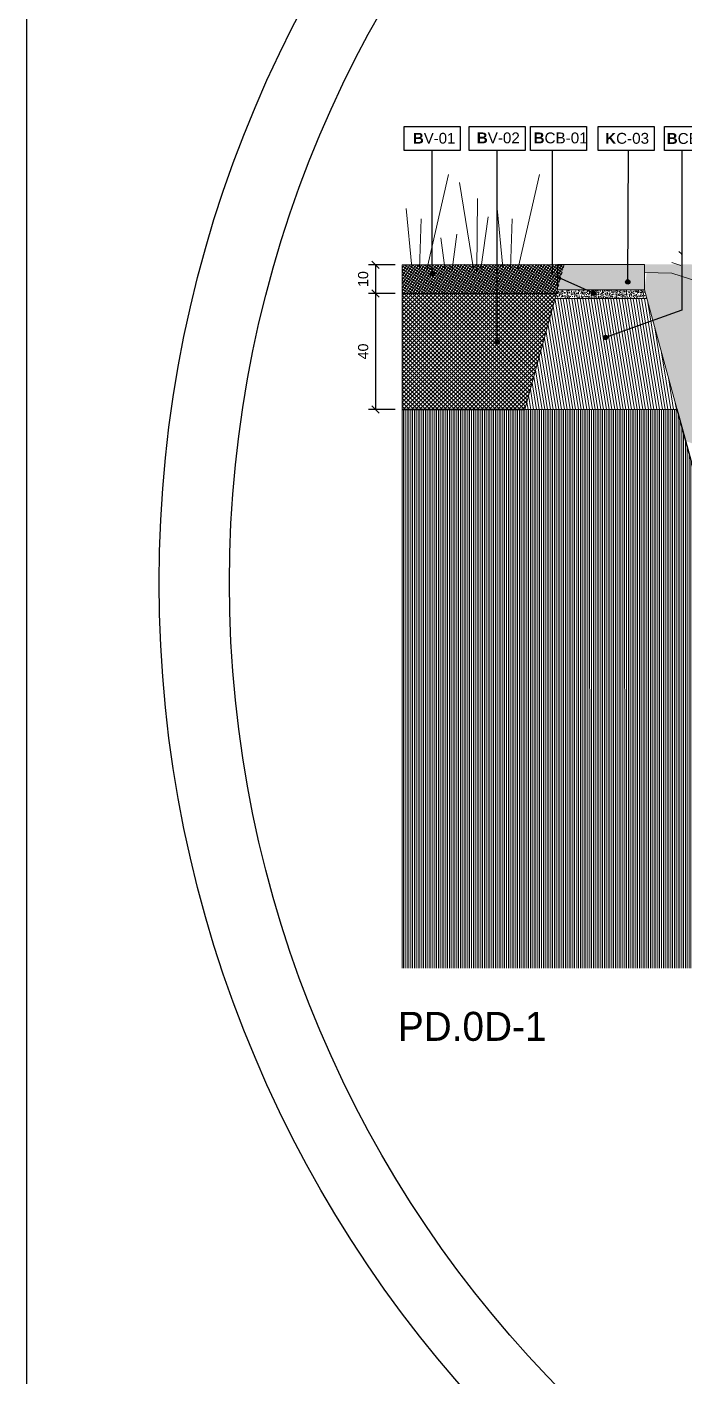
# Model space of a CAD drawing. Header units: metres. Extents: x -325 to 301, y -147 to 149.
# Drawn here: x 12.234 to 14.5, y 88.093 to 92.744 of the extents above; entities that cross this region are included whole.
import ezdxf

# ---------------------------------------------------------------- set-up
doc = ezdxf.new("R2010")
doc.units = ezdxf.units.M
doc.linetypes.add('ACAD_ISO03W100', pattern=[30, 12, -18])
doc.layers.get('Defpoints').update_dxf_attribs({"lineweight": 13})
doc.layers.add('-aux', color=50, linetype='Continuous', plot=False)
doc.layers.add('-AUX-QAD', color=5, linetype='Continuous', plot=False)
doc.layers.add('0-TX-1_25', color=7, linetype='Continuous', true_color=0x3f4f7f)
doc.layers.add('3-TR-paviment fort', color=7, linetype='Continuous', true_color=0xd1d1d1)
for name, color, linetype in [('02-L-Geotextile', 32, 'Continuous'), ('10-DET-encoixinat', 37, 'Continuous'), ('10-DET_TERRENY_compactat', 252, 'Continuous'), ('A-KEYPLAN_HATCH', 7, 'Continuous'), ('A_TEXT_2', 7, 'Continuous'), ('EIT_3 TR terra vegetal', 45, 'Continuous')]:
    doc.layers.add(name, color=color, linetype=linetype)
doc.layers.add('03-TR-Paviment_04_Dry Meadow', color=7, linetype='Continuous', lineweight=5, true_color=0xd8dd88)
doc.layers.add('3-TR tot_u', color=7, linetype='Continuous', lineweight=5, true_color=0x787878)
for name, color, linetype, lineweight in [('05-VEG-gris 50%', 253, 'Continuous', 18), ('1-CM', 7, 'Continuous', 0), ('2-L-secció', 1, 'Continuous', 0), ('3-TR Formigó', 252, 'Continuous', 0), ('3-TR Seleccionat', 44, 'Continuous', 0), ('3-TR-recebo', 252, 'Continuous', 0)]:
    doc.layers.add(name, color=color, linetype=linetype, lineweight=lineweight)
doc.styles.add('Arial_4', font='arial.ttf', dxfattribs={"height": 1.8})
doc.styles.get("Standard").update_dxf_attribs({"font": 'arial.ttf'})
doc.styles.add('x-llegenda materials$0$ENGRAVERS', font='TT0586M.TTF')
doc.dimstyles.new('ISO-25', dxfattribs={"dimtxt": 0.1, "dimasz": 0.1, "dimexe": 0.1, "dimexo": 0.1, "dimgap": 0.1, "dimtad": 1, "dimdec": 0, "dimlfac": 100, "dimzin": 9, "dimtxsty": 'Standard', "dimblk": 'OBLIQUE', "dimcen": 0.1, "dimadec": 0, "dimazin": 0, "dimtfac": 1, "dimtdec": 0, "dimtmove": 0, "dimatfit": 3, "dimldrblk": 'OBLIQUE', "dimfxl": 1, "dimarcsym": 0})

# ---------------------------------------------------------------- blocks, each defined once
blk = doc.blocks.new('arbusto')
at = {"color": 0}
for p, q in [((83.744, 109.1396), (83.7335, 109.1447)), ((83.7486, 109.1315), (83.744, 109.1396)), ((83.7516, 109.1135), (83.7486, 109.1315)), ((83.731, 109.1047), (83.7211, 109.1053)), ((83.741, 109.1041), (83.731, 109.1047)), ((83.751, 109.1035), (83.741, 109.1041))]:
    blk.add_line(p, q, dxfattribs=at)
blk = doc.blocks.new('hatch keyplan 2')
at = {"layer": 'A-KEYPLAN_HATCH'}
blk.add_lwpolyline([(0, 0.00548), (0.01287, 0.00548), (0.01287, 0), (0, 0)], close=True, dxfattribs=at)
blk = doc.blocks.new('hatch keyplan')
at = {"layer": 'A-KEYPLAN_HATCH'}
blk.add_blockref('hatch keyplan 2', (1.43058, 0.85215), dxfattribs=at)
blk = doc.blocks.new('B-V01')
at = {"layer": 'A-KEYPLAN_HATCH'}
blk.add_blockref('hatch keyplan', (-1.43058, -0.85215), dxfattribs=at)
at = {"layer": 'A_TEXT_2', "lineweight": 211, "insert": (-0.00079, 0.00402), "char_height": 0.0024588, "attachment_point": 1, "line_spacing_factor": 0.938532, "style": 'Arial_4'}
blk.add_mtext_dynamic_manual_height_columns('\\pi0.00285;{\\fArial|b1|i0|c0|p34;B}V-01', width=0.0145619, gutter_width=0.015, heights=[0], dxfattribs=at)
blk = doc.blocks.new('B-V02')
at = {"layer": 'A-KEYPLAN_HATCH'}
blk.add_blockref('hatch keyplan', (-1.43058, -0.85215), dxfattribs=at)
at = {"layer": 'A_TEXT_2', "insert": (-0.0008, 0.00412), "char_height": 0.0025, "attachment_point": 1}
blk.add_mtext_dynamic_manual_height_columns('\\pi0.00255;{\\fArial|b1|i0|c0|p34;B}V-02', width=0.0145619, gutter_width=0.015, heights=[0], dxfattribs=at)
blk = doc.blocks.new('POINT')
at = {"layer": '0-TX-1_25'}
h = blk.add_hatch(dxfattribs=at)
h.set_pattern_fill('ANGLE', color=256)
h.set_pattern_definition([(0, (-83.747, -12.726), (0, 6.985), [5.08, -1.905]), (90, (-83.747, -12.726), (-6.985, 4e-16), [5.08, -1.905])])
edge = h.paths.add_edge_path()
edge.add_arc((0, 0), 0.0075, 0, 360)
h = blk.add_hatch(color=256, dxfattribs=at)
h.dxf.hatch_style = 1
edge = h.paths.add_edge_path()
edge.add_arc((0, 0), 0.0075, 0, 360)
blk.add_circle((0, 0), 0.0075, dxfattribs=at)
blk = doc.blocks.new('_Oblique')
at = {"color": 0, "lineweight": -2}
blk.add_line((-0.5, -0.5), (0.5, 0.5), dxfattribs=at)
blk = doc.blocks.new('*D553')
at = {"layer": '0-TX-1_25', "color": 0, "lineweight": -2, "transparency": 16777216}
for p, q in [((13.5036, 91.924), (13.4115, 91.924)), ((13.4365, 91.924), (13.4365, 91.825)), ((13.5036, 91.825), (13.4115, 91.825))]:
    blk.add_line(p, q, dxfattribs=at)
at = {"layer": 'Defpoints', "color": 0, "transparency": 16777216}
for p in [(13.5286, 91.924), (13.4365, 91.825), (13.5286, 91.825)]:
    blk.add_point(p, dxfattribs=at)
at = {"layer": '0-TX-1_25', "color": 0, "lineweight": -2, "transparency": 16777216, "xscale": 0.025, "yscale": 0.025, "zscale": 0.025}
for p, rotation in [((13.4365, 91.924), 90), ((13.4365, 91.825), 270)]:
    blk.add_blockref('_Oblique', p, dxfattribs=dict(at, rotation=rotation))
at = {"layer": '0-TX-1_25', "color": 0, "transparency": 16777216, "insert": (13.3936, 91.8745), "char_height": 0.035, "attachment_point": 5, "rotation": 90}
blk.add_mtext('10', dxfattribs=at)
blk = doc.blocks.new('*D554')
at = {"layer": '0-TX-1_25', "color": 0, "lineweight": -2, "transparency": 16777216}
for p, q in [((13.5036, 91.825), (13.4115, 91.825)), ((13.4365, 91.825), (13.4365, 91.425)), ((13.5036, 91.425), (13.4115, 91.425))]:
    blk.add_line(p, q, dxfattribs=at)
at = {"layer": 'Defpoints', "color": 0, "transparency": 16777216}
for p in [(13.5286, 91.825), (13.4365, 91.425), (13.5286, 91.425)]:
    blk.add_point(p, dxfattribs=at)
at = {"layer": '0-TX-1_25', "color": 0, "lineweight": -2, "transparency": 16777216, "xscale": 0.025, "yscale": 0.025, "zscale": 0.025}
for p, rotation in [((13.4365, 91.825), 90), ((13.4365, 91.425), 270)]:
    blk.add_blockref('_Oblique', p, dxfattribs=dict(at, rotation=rotation))
at = {"layer": '0-TX-1_25', "color": 0, "transparency": 16777216, "insert": (13.3936, 91.625), "char_height": 0.035, "attachment_point": 5, "rotation": 90}
blk.add_mtext('40', dxfattribs=at)
blk = doc.blocks.new('B-CB03')
at = {"layer": 'A-KEYPLAN_HATCH'}
blk.add_blockref('hatch keyplan', (-1.43058, -0.85215), dxfattribs=at)
at = {"layer": 'A_TEXT_2', "insert": (-0.0008, 0.00398), "char_height": 0.0025, "attachment_point": 1}
blk.add_mtext_dynamic_manual_height_columns('\\pi0.00128;{\\fArial|b1|i0|c0|p34;B}CB-03', width=0.0145619, gutter_width=0.015, heights=[0], dxfattribs=at)
blk = doc.blocks.new('B-CB01')
at = {"layer": 'A-KEYPLAN_HATCH'}
blk.add_blockref('hatch keyplan', (-1.43058, -0.85215), dxfattribs=at)
at = {"layer": 'A_TEXT_2', "insert": (-0.0008, 0.00411), "char_height": 0.0025, "attachment_point": 1}
blk.add_mtext_dynamic_manual_height_columns('\\pi0.00152;{\\fArial|b1|i0|c0|p34;B}CB-01', width=0.0145619, gutter_width=0.015, heights=[0], dxfattribs=at)
blk = doc.blocks.new('K02')
at = {"layer": 'A-KEYPLAN_HATCH'}
blk.add_blockref('hatch keyplan', (-1.43058, -0.85215), dxfattribs=at)
at = {"layer": 'A_TEXT_2', "insert": (-0.0008, 0.00402), "char_height": 0.0025, "attachment_point": 1}
blk.add_mtext_dynamic_manual_height_columns('\\pi0.00244;{\\fArial|b1|i0|c0|p34;K}C-03', width=0.0145619, gutter_width=0.015, heights=[0], dxfattribs=at)

msp = doc.modelspace()

# ---------------------------------------------------------------- hatches: boundary and pattern name
at = {"layer": '10-DET-encoixinat'}
h = msp.add_hatch(dxfattribs=at)
h.set_pattern_fill('CROSS', color=256, scale=0.002, angle=91)
h.set_pattern_definition([(91, (0, 2.498406), (-0.0129197113, 0.0124764202), [0.00635, -0.01905]), (181, (0.003119, 2.501636), (-0.0124764202, -0.0129197113), [0.00635, -0.01905])])
h.paths.add_polyline_path([(14.4575, 91.8946), (14.371, 91.8965), (14.3634, 91.8375), (14.5058, 91.3154), (17.4786, 90.367), (17.4786, 90.925)])
at = {"layer": '10-DET_TERRENY_compactat'}
h = msp.add_hatch(dxfattribs=at)
h.set_pattern_fill('HEX', color=256, scale=0.002, angle=0.57823)
edge = h.paths.add_edge_path(flags=16)
edge.add_arc((18.169, 90.7211), 0.0191, 0, 360)
edge = h.paths.add_edge_path(flags=16)
edge.add_arc((17.8473, 90.822), 0.0191, 0, 360)
edge = h.paths.add_edge_path(flags=16)
edge.add_arc((16.6231, 91.2256), 0.0191, 0, 360)
edge = h.paths.add_edge_path(flags=16)
edge.add_arc((16.2445, 91.3465), 0.0191, 0, 360)
edge = h.paths.add_edge_path(flags=16)
edge.add_arc((15.7756, 91.4967), 0.0191, 0, 360)
edge = h.paths.add_edge_path(flags=16)
edge.add_arc((15.399, 91.6181), 0.0191, 0, 360)
edge = h.paths.add_edge_path(flags=16)
edge.add_arc((15.0204, 91.7402), 0.0191, 0, 360)
edge = h.paths.add_edge_path(flags=16)
edge.add_arc((14.5514, 91.8935), 0.0191, 0, 360)
edge = h.paths.add_edge_path(flags=16)
edge.add_arc((20.169, 90.7211), 0.0191, 0, 360)
edge = h.paths.add_edge_path(flags=16)
edge.add_arc((19.669, 90.7211), 0.0191, 0, 360)
edge = h.paths.add_edge_path(flags=16)
edge.add_arc((19.169, 90.7211), 0.0191, 0, 360)
edge = h.paths.add_edge_path(flags=16)
edge.add_arc((18.669, 90.7211), 0.0191, 0, 360)
edge = h.paths.add_edge_path()
edge.add_line((17.5244, 90.9563), (17.5244, 90.9059))
edge.add_arc((-145.9364, -410.796), 527.6592, 71.881157, 71.953735, ccw=False)
edge.add_line((18.1598, 90.6985), (20.5286, 90.6985))
edge.add_line((20.5286, 90.6985), (20.5286, 90.7485))
edge.add_line((20.5286, 90.7485), (18.1677, 90.7485))
edge.add_line((18.1677, 90.7485), (17.5244, 90.9563))
edge = h.paths.add_edge_path()
edge.add_line((17.4786, 90.925), (17.4589, 90.9424))
edge.add_arc((17.4485, 90.9599), 0.0204, 30.4281, 301.003, ccw=False)
edge.add_line((17.466, 90.9702), (17.0135, 91.1213))
edge.add_arc((16.9997, 91.108), 0.0191, -259.7642, 43.9597, ccw=False)
edge.add_line((16.9963, 91.1269), (14.526, 91.9248))
edge.add_line((14.526, 91.9248), (14.3634, 91.9248))
edge.add_line((14.3634, 91.9248), (14.3634, 91.8967))
edge.add_line((14.3634, 91.8967), (14.4575, 91.8946))
edge.add_arc((-666.8326, -2036.0074), 2234.306, 72.1651353, 72.2464994, ccw=False)
edge = h.paths.add_edge_path(flags=17)
edge.add_line((17.4786, 90.9709), (17.4786, 90.971))
edge.add_line((17.4786, 90.971), (17.4779, 90.9713))
edge.add_arc((17.4687, 90.9545), 0.0191, 58.6235, 61.0692, ccw=False)
at = {"layer": '3-TR Formigó'}
h = msp.add_hatch(dxfattribs=at)
h.set_pattern_fill('ANSI31', color=256, scale=0.003, angle=234.1752, style=0)
h.set_pattern_definition([(279.175244, (-24.613246, 1.349353), (0.00940313, 0.0015188056), [])])
h.paths.add_polyline_path([(14.3714, 91.8075), (14.0565, 91.8077), (13.9508, 91.425), (14.4759, 91.425)])
at = {"layer": '3-TR Seleccionat'}
h = msp.add_hatch(dxfattribs=at)
h.set_pattern_fill('ANSI31', color=256, scale=0.002, angle=45, style=0)
h.set_pattern_definition([(90, (-5.9877444, 96.6969005), (-0.00635, 0), [])])
h.paths.add_polyline_path([(13.5286, 91.4249), (13.5286, 89.4985), (14.1286, 89.4985), (14.1286, 91.425), (14.0393, 91.4248)])
h = msp.add_hatch(dxfattribs=at)
h.set_pattern_fill('ANSI31', color=256, scale=0.002, angle=45, style=0)
h.set_pattern_definition([(90, (-441058.952748, -650744.942458), (-0.00635, 1e-18), [])])
h.paths.add_polyline_path([(14.1286, 89.4985), (14.5286, 89.4985), (14.5658, 91.0953), (14.4759, 91.425), (14.1286, 91.425)])
at = {"layer": '3-TR tot_u'}
h = msp.add_hatch(dxfattribs=at)
h.set_pattern_fill('AR-CONC', color=256, scale=9e-05, angle=90.2664)
h.set_pattern_definition([(140.266414, (-69.36795, 69.012305), (0.0013582613, 0.0164031132), [0.0017145, -0.0188595]), (85.266414, (-69.36795, 69.012305), (-0.0171801815, -0.0032518273), [0.0013716, -0.0150876526]), (190.71786, (-69.367837, 69.013672), (-0.0158219194, 0.0131512858), [0.0014571008, -0.016028122]), (136.450614, (-69.372522, 69.012283), (0.003670327, 0.024414444), [0.00257175, -0.02828925]), (186.901972, (-69.372216, 69.014318), (-0.0223674596, 0.021262598), [0.002185652, -0.024042205]), (81.450565, (-69.372522, 69.012283), (-0.0223674596, 0.021262598), [0.002057397, -0.022631376]), (111.266414, (-69.37139, 69.014575), (0.0091403206, 0.0136879438), [0.0017145, -0.0188595]), (56.266414, (-69.37139, 69.014575), (-0.0166026007, 0.0054850432), [0.0013716, -0.0150876]), (161.71786, (-69.370628, 69.015715), (-0.0074622802, 0.019172987), [0.0014571008, -0.0160280944]), (127.766414, (-69.3679504, 69.0123047), (-0.00761116375, 0.0002425866), [0, -0.01490472, 0, -0.0153162, 0, -0.01514475]), (97.766414, (-69.36795, 69.012305), (-0.009044117, 0.0059717809), [0, -0.00873252, 0, -0.01456182, 0, -0.00577215]), (57.766414, (-69.3679267, 69.007207), (0.0004588393, 0.012205419), [0, -0.005715, 0, -0.0178308, 0, -0.0236601]), (47.766414, (-69.367916, 69.004921), (-0.0023503487, 0.0133208417), [0, -0.0074295, 0, -0.01184148, 0, -0.0168021])])
h.paths.add_polyline_path([(14.3714, 91.8075), (14.3634, 91.8375), (14.0633, 91.8376), (14.0568, 91.8077)])
at = {"layer": '3-TR-paviment fort'}
msp.add_hatch(color=256, dxfattribs=at).paths.add_polyline_path([(14.3634, 91.9248), (14.3634, 91.8376), (14.0634, 91.8377), (14.0634, 91.9249)])
at = {"layer": '3-TR-recebo'}
h = msp.add_hatch(dxfattribs=at)
h.set_pattern_fill('_USER', color=256, scale=0.008, angle=234.1752, style=0, double=1, pattern_type=0)
h.set_pattern_definition([(234.17524, (17.322823, 91.824989), (0.006486488, -0.004682464), []), (324.17524, (17.322823, 91.824989), (0.004682464, 0.006486488), [])])
h.paths.add_polyline_path([(14.0599, 91.825), (14.087, 91.9246), (13.5286, 91.924), (13.5286, 91.825)])
at = {"layer": 'EIT_3 TR terra vegetal'}
h = msp.add_hatch(dxfattribs=at)
h.set_pattern_fill('_USER', color=256, scale=0.01, angle=45, style=0, double=1, pattern_type=0)
h.set_pattern_definition([(45, (-5.987744, 96.696901), (-0.007071068, 0.007071068), []), (135, (-5.987744, 96.696901), (-0.007071068, -0.007071068), [])])
h.paths.add_polyline_path([(13.9508, 91.425), (14.0599, 91.825), (13.5286, 91.825), (13.5286, 91.425)])

# ---------------------------------------------------------------- linework, layer by layer
at = {"layer": '-aux'}
msp.add_lwpolyline([(12.2345, 3.4567), (12.2345, 133.4567)], dxfattribs=at)
at = {"layer": '-AUX-QAD'}
for radius in [4.2075, 3.9649]:
    msp.add_circle((16.8976, 90.8283), radius, dxfattribs=at)
at = {"layer": '0-TX-1_25'}
for points in [[(13.631, 91.8921), (13.631, 92.3182)], [(13.8556, 91.6571), (13.8556, 92.3182)], [(14.1878, 91.8258), (14.0466, 91.8886), (14.0466, 92.3182)], [(14.4921, 92.3182), (14.4921, 91.7679), (14.2296, 91.6735)], [(14.306, 91.8648), (14.3079, 92.3182)]]:
    msp.add_lwpolyline(points, dxfattribs=at)
at = {"layer": '02-L-Geotextile', "linetype": 'ACAD_ISO03W100', "ltscale": 0.002, "const_width": 0.005}
for points in [[(13.5286, 91.425), (13.9508, 91.425)], [(14.4759, 91.425), (14.5658, 91.0953), (17.4786, 90.1799)]]:
    msp.add_lwpolyline(points, dxfattribs=at)
at = {"layer": '03-TR-Paviment_04_Dry Meadow'}
for points in [[(13.6873, 92.235), (13.6129, 91.908)], [(14.0012, 92.235), (13.9268, 91.908)], [(13.7258, 92.2069), (13.7743, 91.9097)], [(13.7876, 92.1527), (13.7855, 91.9051)], [(13.5421, 92.1174), (13.5614, 91.916)], [(13.5932, 92.0826), (13.5874, 91.9097)], [(13.824, 92.0888), (13.7992, 91.9088)], [(13.856, 92.1174), (13.8753, 91.916)], [(13.9071, 92.0826), (13.9013, 91.9097)], [(13.6612, 92.0168), (13.675, 91.9127)], [(13.7162, 92.0298), (13.7006, 91.908)]]:
    msp.add_lwpolyline(points, dxfattribs=at)
at = {"layer": '1-CM'}
for p, q in [((14.0599, 91.825), (13.5286, 91.825)), ((14.0393, 91.425), (13.5286, 91.425))]:
    msp.add_line(p, q, dxfattribs=at)
for points in [[(14.3634, 91.9248), (13.5286, 91.924)], [(14.0634, 91.9249), (14.3634, 91.9248)], [(14.3634, 91.8967), (14.4575, 91.8946)], [(14.4575, 91.8946), (17.4786, 90.925)], [(14.0634, 91.8377), (13.9508, 91.425)], [(14.0565, 91.8077), (14.3714, 91.8075)], [(14.0634, 91.8377), (14.3634, 91.8375)], [(14.3634, 91.8376), (14.5658, 91.0953)], [(13.5286, 91.425), (14.4759, 91.425)]]:
    msp.add_lwpolyline(points, dxfattribs=at)
msp.add_lwpolyline([(14.3634, 91.9248), (14.3634, 91.8376), (14.0634, 91.8377), (14.0634, 91.9249)], close=True, dxfattribs=at)
at = {"layer": '2-L-secció'}
msp.add_lwpolyline([(13.5286, 91.924), (13.5286, 89.4985)], dxfattribs=at)

# ---------------------------------------------------------------- block references
at = {"color": 244, "true_color": 0x991b1e, "xscale": 14.99999999999007, "yscale": 14.99999999999007, "zscale": 14.99999999999007}
msp.add_blockref('K02', (14.2033, 92.3182), dxfattribs=at)
at = {"layer": '0-TX-1_25'}
for name, p, xscale, yscale, zscale in [('B-V01', (13.5345, 92.3182), 15, 15, 15), ('B-V02', (13.759, 92.3182), 15, 15, 15), ('B-CB01', (13.9704, 92.3182), 15, 15, 15), ('B-CB03', (14.4329, 92.3182), 14.99999999999999, 14.99999999999999, 14.99999999999999)]:
    msp.add_blockref(name, p, dxfattribs=dict(at, xscale=xscale, yscale=yscale, zscale=zscale))
for p in [(13.631, 91.8921), (14.306, 91.8648), (14.1878, 91.8258), (13.8556, 91.6571), (14.2296, 91.6735)]:
    msp.add_blockref('POINT', p, dxfattribs=at)
at = {"layer": '05-VEG-gris 50%', "xscale": 1.080001674432827, "yscale": 1.080001674432827, "zscale": 1.080001674432827, "rotation": 345.7981080366741}
msp.add_blockref('arbusto', (-102.1067, -0.1177), dxfattribs=at)

# ---------------------------------------------------------------- texts
at = {"layer": '-aux', "insert": (13.5131, 89.3485), "char_height": 0.1, "width": 19.210099, "attachment_point": 1, "style": 'x-llegenda materials$0$ENGRAVERS'}
msp.add_mtext('PD.0D-1', dxfattribs=at)

# ---------------------------------------------------------------- dimensions: what is measured, and where the dimension line sits
at = {"layer": '0-TX-1_25'}
for base, p1, p2, picture, middle in [((13.4365, 91.825), (13.5286, 91.924), (13.5286, 91.825), '*D553', (13.3936, 91.8745)), ((13.4365, 91.425), (13.5286, 91.825), (13.5286, 91.425), '*D554', (13.3936, 91.625))]:
    dim = msp.add_linear_dim(base=base, p1=p1, p2=p2, angle=90, dimstyle='ISO-25', override={"dimtxt": 0.035, "dimasz": 0.025, "dimexe": 0.025, "dimexo": 0.025, "dimgap": 0.025, "dimblk1": 'Oblique', "dimblk2": 'Oblique', "dimsah": 1, "dimfxl": 0.1, "dimfxlon": 1, "dimarcsym": 1}, dxfattribs=at)
    dim.commit()
    dim.dimension.update_dxf_attribs({"geometry": picture, "text_midpoint": middle})

doc.saveas('drawing.dxf')
